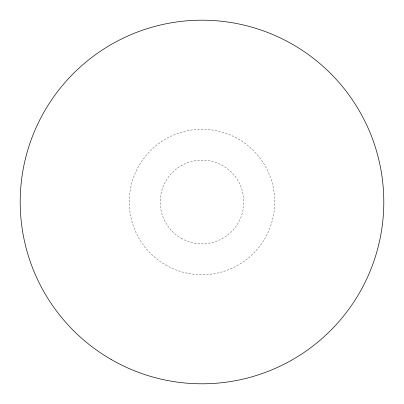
<?xml version="1.0" encoding="UTF-8"?>
<svg xmlns="http://www.w3.org/2000/svg" width="404" height="404" viewBox="0 0 404 404"><rect width="100%" height="100%" fill="white"/><g stroke="black" fill="none" stroke-linecap="round" stroke-linejoin="round"><path stroke-width="0.3" stroke-dasharray="2.02 1.52" d="M165.64 264.979A72.72 72.72 0 0 0 274.72 202A72.72 72.72 0 0 0 165.64 139.021A72.72 72.72 0 0 0 165.64 264.979M181.093 238.214A41.814 41.814 0 0 0 243.814 202A41.814 41.814 0 0 0 181.093 165.786A41.814 41.814 0 0 0 181.093 238.214"/><path stroke-width="0.61" d="M111.1 359.444A181.8 181.8 0 0 0 383.8 202A181.8 181.8 0 0 0 111.1 44.556A181.8 181.8 0 0 0 111.1 359.444"/></g></svg>
